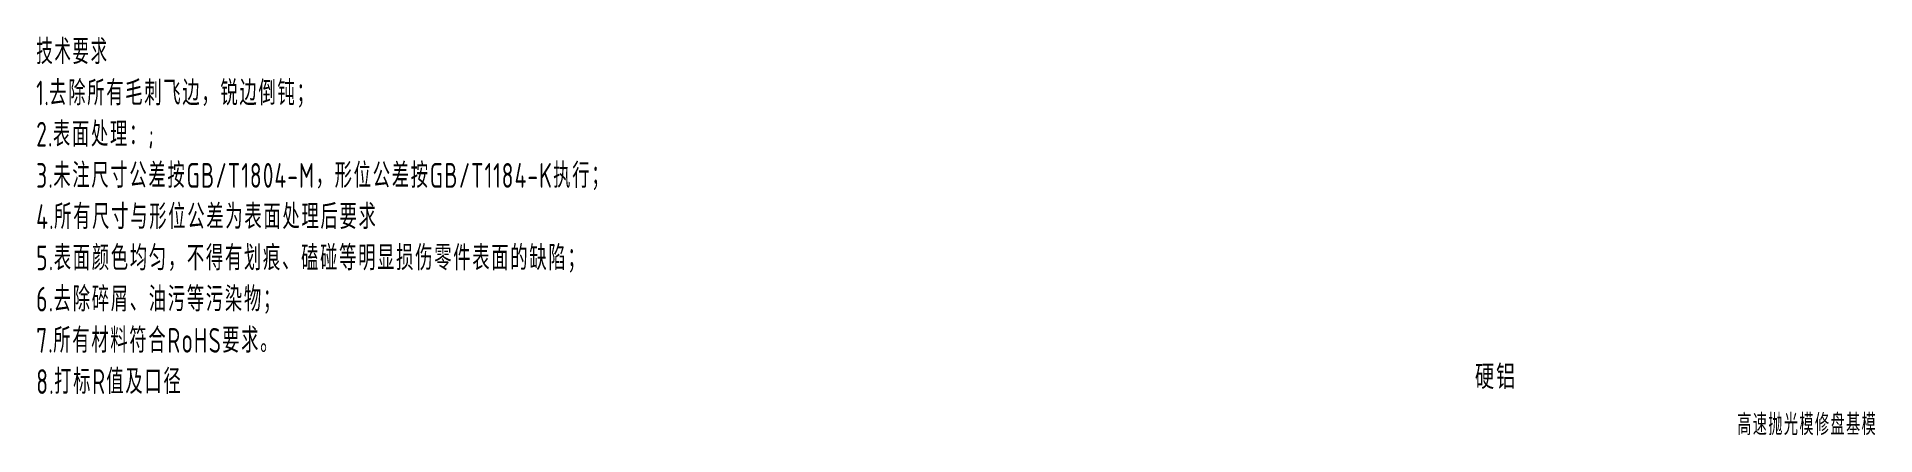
# Model space of a CAD drawing. Header units: millimetres. Extents: x 24 to 284, y 28 to 85.
import ezdxf

# ---------------------------------------------------------------- set-up
doc = ezdxf.new("R2010")
doc.units = ezdxf.units.MM
doc.layers.add('1轮廓实线层', color=7, linetype='Continuous', lineweight=40)
doc.layers.add('尺寸线层', color=145, linetype='Continuous', lineweight=18)
doc.styles.add('ZQ标准', font='geniso.shx', dxfattribs={"width": 0.667, "bigfont": 'hztxt.shx'})

msp = doc.modelspace()

# ---------------------------------------------------------------- texts
at = {"layer": '1轮廓实线层', "color": 3, "insert": (23.93, 84.4), "char_height": 3.5, "width": 107.0937, "attachment_point": 1, "style": 'ZQ标准'}
msp.add_mtext('\\T1.1;技术要求\\P1.{\\W0.7;去除所有毛刺飞边，锐边倒钝；\\P2.表面处理：\\C6;;\\P3.未注尺寸公差按GB/T1804-M，形位公差按GB/T1184-K执行；\\P\\C3;4.所有尺寸与形位公差为表面处理后要求\\P5.表面颜色均匀，不得有划痕、磕碰等明显损伤零件表面的缺陷；\\P6.去除碎屑、油污等污染物；\\P\\C1;7.\\C2;所有材料符合RoHS要求。\\P8.打标R值及口径}', dxfattribs=at)
at = {"layer": '尺寸线层', "color": 6, "char_height": 3, "width": 29.3751, "attachment_point": 5, "line_spacing_factor": 0.89982, "style": 'ZQ标准'}
for s, insert in [('{\\fSimSun|b0|i0|c134|p2;\\T1.1;硬铝}', (230.72, 36.59)), ('\\T1.1;高速抛光模修盘基模', (274.79, 29.89))]:
    msp.add_mtext(s, dxfattribs=dict(at, insert=insert))

doc.saveas('drawing.dxf')
